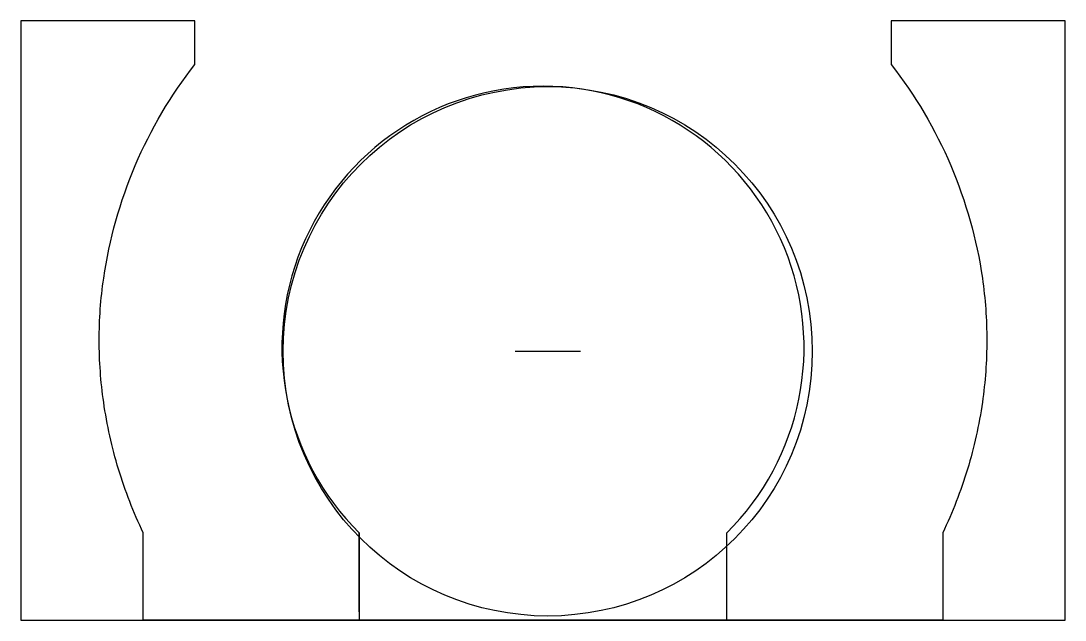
# Model space of a CAD drawing. Header units: millimetres. Extents: x 72 to 96, y -13.5 to 0.2.
import ezdxf

# ---------------------------------------------------------------- set-up
doc = ezdxf.new("R2010")
doc.units = ezdxf.units.MM
doc.layers.get('0').update_dxf_attribs({"linetype": 'CONTINUOUS'})

msp = doc.modelspace()

# ---------------------------------------------------------------- linework, layer by layer
for p, q in [((76, 0.236), (72, 0.236)), ((72, 0.236), (72.001, -13.528)), ((76, -0.764), (76, 0.236)), ((95.999, 0.236), (92, 0.236)), ((92, 0.236), (92, -0.764)), ((96, -13.526), (95.999, 0.236)), ((83.36, -7.354), (84.86, -7.354)), ((74.814, -13.526), (74.814, -11.526)), ((79.776, -11.526), (79.776, -13.526)), ((79.776, -13.335), (79.776, -11.526)), ((88.224, -13.526), (88.224, -11.526)), ((93.186, -11.526), (93.186, -13.526)), ((88.224, -13.526), (88.224, -11.831)), ((72.001, -13.528), (96, -13.526)), ((79.776, -13.526), (74.814, -13.526)), ((88.224, -13.526), (79.776, -13.526)), ((93.186, -13.526), (88.224, -13.526))]:
    msp.add_line(p, q)
msp.add_circle((84.11, -7.354), 6.08)
msp.add_arc((84, -7.264), 6, -45.2571, 225.2571)
for points, knots in [([(73.903, -5.675), (74.031, -4.784), (74.277, -3.91), (74.983, -2.254), (75.443, -1.471), (76, -0.764)], [0, 0, 0, 0, 0.2699573, 0.2699573, 0.5400336, 0.5400336, 0.5400336, 0.5400336]), ([(92, -0.764), (92.557, -1.471), (93.017, -2.254), (93.723, -3.91), (93.97, -4.784), (94.098, -5.675)], [0, 0, 0, 0, 0.2700472, 0.2700472, 0.5400951, 0.5400951, 0.5400951, 0.5400951]), ([(73.903, -8.525), (73.835, -8.053), (73.765, -7.1), (73.835, -6.147), (73.903, -5.675)], [72.2819117, 72.2819117, 72.2819117, 72.2819117, 72.4549053, 72.6280193, 72.6280193, 72.6280193, 72.6280193]), ([(94.098, -5.675), (94.166, -6.147), (94.235, -7.1), (94.166, -8.053), (94.098, -8.525)], [86.2844003, 86.2844003, 86.2844003, 86.2844003, 86.4575143, 86.6305079, 86.6305079, 86.6305079, 86.6305079]), ([(74.814, -11.526), (74.588, -11.052), (74.397, -10.562), (74.092, -9.558), (73.977, -9.044), (73.903, -8.525)], [0, 0, 0, 0, 0.1574548, 0.1574548, 0.3147968, 0.3147968, 0.3147968, 0.3147968]), ([(94.098, -8.525), (94.023, -9.044), (93.908, -9.558), (93.603, -10.562), (93.413, -11.052), (93.186, -11.526)], [0, 0, 0, 0, 0.15734, 0.15734, 0.3147928, 0.3147928, 0.3147928, 0.3147928])]:
    msp.add_open_spline(points, degree=3, knots=knots)

doc.saveas('drawing.dxf')
